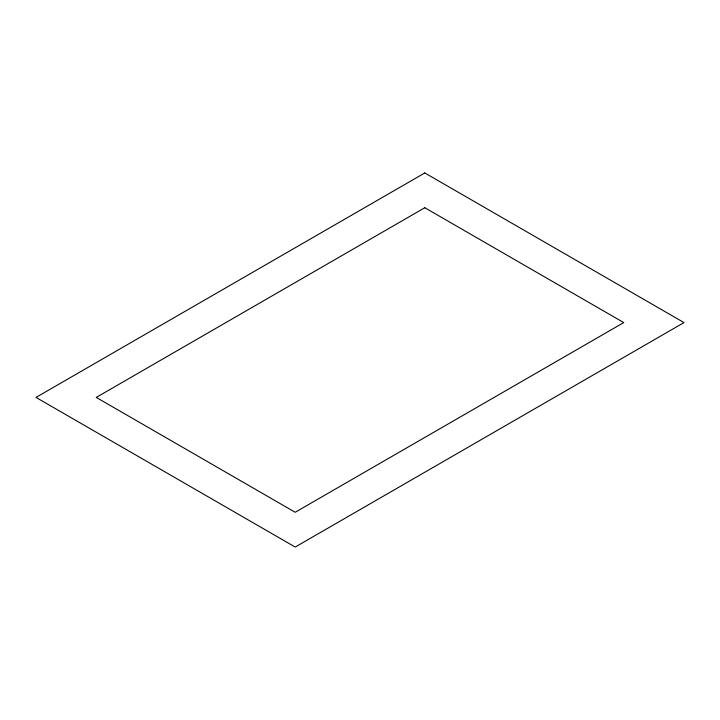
<?xml version="1.0" encoding="UTF-8"?>
<svg xmlns="http://www.w3.org/2000/svg" width="720" height="720" viewBox="0 0 720 720"><rect width="100%" height="100%" fill="white"/><g stroke="black" fill="none" stroke-linecap="round" stroke-linejoin="round"><path stroke-width="1.08" d="M424.8 172.944L36 397.413L295.2 547.056L684 322.587L424.8 172.944M424.8 207.729L96.264 397.413L295.2 512.271L623.736 322.587L424.8 207.729"/></g></svg>
